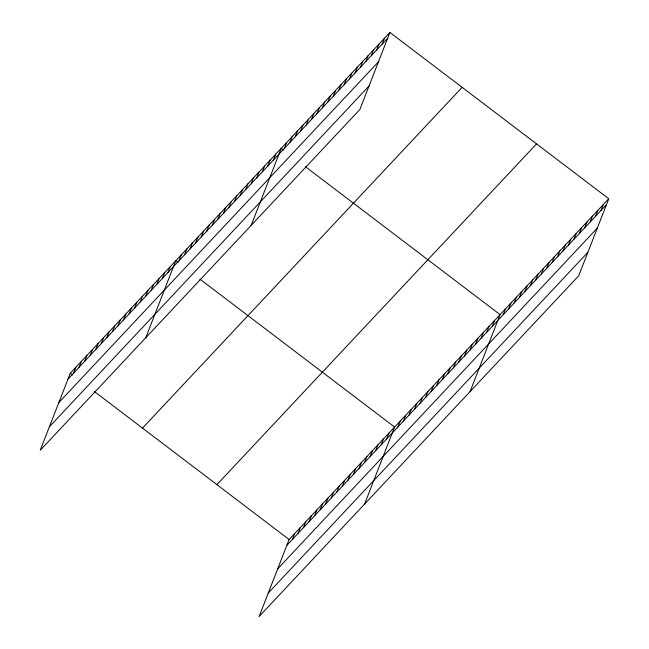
<?xml version="1.0" encoding="UTF-8"?>
<svg xmlns="http://www.w3.org/2000/svg" width="649" height="649" viewBox="0 0 649 649"><rect width="100%" height="100%" fill="white"/><g stroke="black" fill="none" stroke-linecap="round" stroke-linejoin="round"><path stroke-width="0.97" d="M389.911 32.45L70.279 373.216L40.246 450.244L359.879 109.478L389.911 32.45L608.754 198.756L578.721 275.784L259.089 616.55L289.121 539.522L608.754 198.756M73.548 373.143L75.836 367.293M79.105 367.229L81.385 361.371M84.654 361.306L86.934 355.457M90.203 355.392L92.491 349.535M95.76 349.47L98.04 343.621M101.309 343.556L103.589 337.699M106.858 337.634L109.137 331.785M112.407 331.712L114.695 325.863M117.964 325.798L120.243 319.949M123.513 319.876L125.792 314.027M129.062 313.962L131.349 308.105M134.619 308.04L136.898 302.191M140.168 302.126L142.447 296.269M145.717 296.204L148.004 290.354M151.274 290.29L153.553 284.432M156.823 284.367L159.102 278.518M162.372 278.453L164.659 272.596M167.929 272.531L170.208 266.682M145.725 337.796L175.757 260.76L178.167 262.594M179.027 260.695L181.306 254.838M184.584 254.773L186.863 248.924M190.133 248.859L192.412 243.002M195.682 242.937L197.961 237.088M201.231 237.023L203.518 231.166M206.788 231.101L209.067 225.252M212.337 225.187L214.616 219.33M217.886 219.265L220.173 213.416M223.443 213.343L225.722 207.493M228.992 207.429L231.271 201.579M234.54 201.506L236.828 195.657M240.098 195.592L242.377 189.735M245.647 189.67L247.926 183.821M251.195 183.756L253.483 177.899M256.753 177.834L259.032 171.985M262.301 171.92L264.581 166.063M267.85 165.998L270.13 160.149M273.407 160.076L275.687 154.227M251.204 225.341L281.236 148.313L283.645 150.138M284.392 148.37L286.671 142.512M289.819 142.577L292.107 136.72M295.254 136.785L297.534 130.928M300.69 130.993L302.969 125.135M306.125 125.2L308.405 119.343M311.561 119.4L313.84 113.551M316.988 113.607L319.276 107.758M322.423 107.815L324.703 101.966M327.859 102.023L330.138 96.174M333.294 96.23L335.574 90.381M338.729 90.438L341.009 84.589M344.157 84.646L346.444 78.797M349.592 78.854L351.872 73.004M355.027 73.061L357.307 67.204M360.463 67.269L362.742 61.412M365.898 61.477L368.178 55.619M371.325 55.684L373.613 49.827M376.761 49.892L379.04 44.035M382.196 44.091L384.476 38.242M292.391 539.449L294.67 533.6M297.948 533.535L300.227 527.678M303.497 527.613L305.776 521.764M309.046 521.699L311.325 515.841M314.595 515.777L316.882 509.927M320.152 509.863L322.431 504.005M325.701 503.94L327.98 498.091M331.25 498.018L333.537 492.169M336.807 492.104L339.086 486.255M342.356 486.182L344.635 480.333M347.905 480.268L350.192 474.411M353.462 474.346L355.741 468.497M359.011 468.432L361.29 462.575M364.56 462.51L366.839 456.661M370.117 456.596L372.396 450.739M375.666 450.674L377.945 444.825M381.214 444.76L383.494 438.902M386.763 438.838L389.051 432.988M364.568 504.103L394.6 427.066L199.835 279.054M397.869 427.001L400.149 421.144M403.418 421.079L405.706 415.23M408.975 415.165L411.255 409.308M414.524 409.243L416.804 403.394M420.073 403.329L422.361 397.472M425.63 397.407L427.91 391.558M431.179 391.493L433.459 385.636M436.728 385.571L439.016 379.722M442.285 379.649L444.565 373.8M447.834 373.735L450.114 367.886M453.383 367.813L455.663 361.964M458.94 361.899L461.22 356.041M464.489 355.977L466.769 350.127M470.038 350.062L472.318 344.205M475.587 344.14L477.875 338.291M481.144 338.226L483.424 332.369M486.693 332.304L488.973 326.455M492.242 326.382L494.53 320.533M470.046 391.647L500.079 314.619L305.306 166.606M503.235 314.676L505.514 308.819M508.662 308.883L510.95 303.026M514.097 303.091L516.377 297.234M519.533 297.299L521.812 291.442M524.968 291.506L527.248 285.649M530.395 285.706L532.683 279.857M535.831 279.914L538.118 274.065M541.266 274.121L543.546 268.272M546.701 268.329L548.981 262.48M552.137 262.537L554.416 256.688M557.564 256.744L559.852 250.895M562.999 250.952L565.287 245.103M568.435 245.16L570.714 239.311M573.87 239.367L576.15 233.51M579.306 233.575L581.585 227.718M584.733 227.783L587.021 221.926M590.168 221.99L592.448 216.133M595.604 216.198L597.883 210.341M601.039 210.398L603.319 204.549M67.999 379.065L387.631 38.299M58.84 402.55L378.472 61.793M49.405 426.758L369.038 85.993M142.496 428.097L462.129 87.331M216.904 484.641L536.536 143.875M286.842 545.371L606.474 204.605M277.683 568.857L597.315 228.099M268.248 593.064L587.88 252.299M70.279 373.216L72.688 375.041M94.356 391.509L289.121 539.522"/></g></svg>
